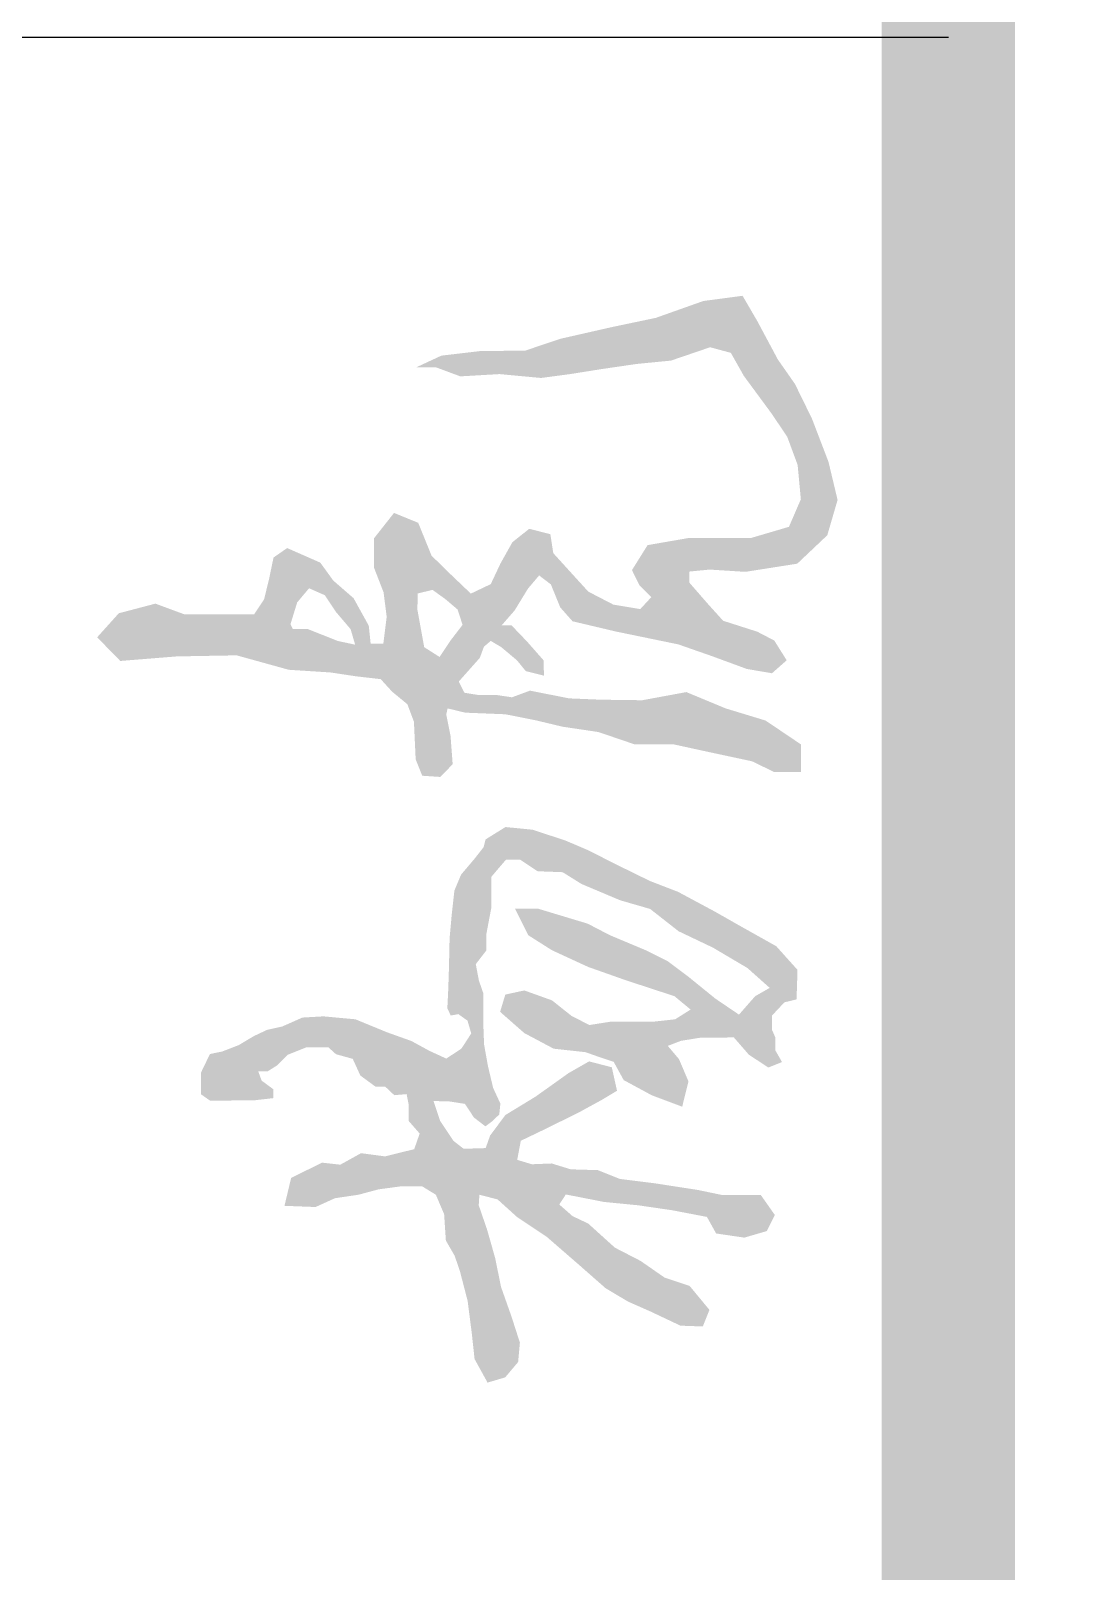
# Model space of a CAD drawing. Header units: millimetres. Extents: x 2630 to 3503, y 1668 to 1965.
# Drawn here: x 2648.08 to 2655.92, y 1727.81 to 1739.34 of the extents above; entities that cross this region are included whole.
import ezdxf

# ---------------------------------------------------------------- set-up
doc = ezdxf.new("R2010")
doc.units = ezdxf.units.MM

# ---------------------------------------------------------------- blocks, each defined once
blk = doc.blocks.new('tk')
h = blk.add_hatch(color=256)
h.paths.add_polyline_path([(21.355, -233.568), (21.242, -233.642), (21.116, -233.584), (20.98, -233.51), (20.798, -233.445), (20.562, -233.348), (20.323, -233.326), (20.165, -233.335), (20.014, -233.402), (19.901, -233.427), (19.803, -233.473), (19.689, -233.541), (19.565, -233.589), (19.473, -233.608), (19.407, -233.745), (19.407, -233.91), (19.473, -233.956), (19.604, -233.956), (19.808, -233.954), (19.947, -233.938), (19.947, -233.871), (19.86, -233.807), (19.835, -233.738), (19.906, -233.737), (19.979, -233.691), (20.057, -233.613), (20.196, -233.557), (20.361, -233.559), (20.416, -233.609), (20.542, -233.644), (20.599, -233.769), (20.711, -233.851), (20.784, -233.851), (20.853, -233.916), (20.945, -233.908), (20.96, -233.984), (20.96, -234.108), (21.043, -234.203), (21.002, -234.32), (20.784, -234.374), (20.604, -234.35), (20.449, -234.436), (20.312, -234.421), (20.081, -234.535), (20.031, -234.744), (20.264, -234.753), (20.409, -234.687), (20.585, -234.661), (20.734, -234.621), (20.896, -234.599), (21.063, -234.599), (21.164, -234.661), (21.226, -234.806), (21.239, -235.004), (21.305, -235.118), (21.345, -235.236), (21.402, -235.456), (21.433, -235.698), (21.454, -235.891), (21.551, -236.067), (21.683, -236.028), (21.78, -235.913), (21.793, -235.768), (21.731, -235.575), (21.652, -235.351), (21.608, -235.135), (21.547, -234.92), (21.485, -234.74), (21.49, -234.661), (21.626, -234.696), (21.771, -234.827), (21.994, -234.976), (22.237, -235.187), (22.435, -235.361), (22.603, -235.461), (22.771, -235.535), (22.995, -235.641), (23.162, -235.647), (23.212, -235.523), (23.063, -235.343), (22.876, -235.281), (22.696, -235.156), (22.504, -235.057), (22.305, -234.877), (22.187, -234.821), (22.088, -234.734), (22.137, -234.659), (22.423, -234.715), (22.678, -234.74), (22.932, -234.777), (23.193, -234.827), (23.262, -234.951), (23.473, -234.982), (23.641, -234.933), (23.701, -234.812), (23.597, -234.664), (23.311, -234.664), (23.124, -234.625), (22.806, -234.576), (22.542, -234.543), (22.377, -234.477), (22.174, -234.471), (22.031, -234.427), (21.883, -234.433), (21.773, -234.4), (21.8, -234.257), (21.938, -234.191), (22.229, -234.048), (22.41, -233.949), (22.52, -233.883), (22.481, -233.707), (22.311, -233.663), (22.157, -233.751), (21.91, -233.927), (21.685, -234.064), (21.57, -234.218), (21.537, -234.312), (21.372, -234.317), (21.295, -234.257), (21.196, -234.108), (21.147, -233.96), (21.261, -233.962), (21.382, -233.981), (21.449, -234.083), (21.535, -234.149), (21.587, -234.11), (21.639, -234.06), (21.647, -233.979), (21.593, -233.862), (21.554, -233.698), (21.525, -233.536), (21.52, -233.403), (21.52, -233.155), (21.486, -233.057), (21.463, -232.935), (21.541, -232.834), (21.541, -232.716), (21.579, -232.514), (21.579, -232.282), (21.69, -232.152), (21.793, -232.152), (21.926, -232.24), (22.113, -232.247), (22.254, -232.335), (22.543, -232.457), (22.768, -232.522), (22.981, -232.689), (23.237, -232.811), (23.496, -232.964), (23.663, -233.113), (23.554, -233.175), (23.433, -233.313), (23.256, -233.193), (23.054, -233.029), (22.899, -232.913), (22.735, -232.831), (22.468, -232.719), (22.3, -232.632), (21.929, -232.52), (21.757, -232.52), (21.856, -232.719), (22.033, -232.831), (22.304, -232.956), (22.584, -233.055), (22.95, -233.175), (23.071, -233.275), (22.955, -233.348), (22.8, -233.365), (22.64, -233.365), (22.477, -233.365), (22.313, -233.391), (22.179, -233.322), (22.033, -233.206), (21.826, -233.132), (21.684, -233.163), (21.645, -233.292), (21.826, -233.451), (22.046, -233.568), (22.284, -233.594), (22.406, -233.637), (22.495, -233.666), (22.57, -233.803), (22.781, -233.917), (23.008, -234.002), (23.055, -233.813), (22.984, -233.646), (22.9, -233.547), (22.999, -233.509), (23.148, -233.485), (23.312, -233.485), (23.394, -233.483), (23.507, -233.613), (23.653, -233.709), (23.755, -233.668), (23.706, -233.582), (23.706, -233.486), (23.679, -233.424), (23.679, -233.321), (23.773, -233.221), (23.864, -233.199), (23.871, -232.978), (23.712, -232.801), (23.441, -232.649), (23.251, -232.541), (22.977, -232.394), (22.767, -232.313), (22.512, -232.188), (22.305, -232.083), (22.134, -232.01), (21.888, -231.929), (21.685, -231.909), (21.536, -232.002), (21.522, -232.059), (21.454, -232.146), (21.353, -232.265), (21.303, -232.384), (21.283, -232.563), (21.267, -232.742), (21.262, -232.969), (21.259, -233.054), (21.258, -233.103), (21.25, -233.266), (21.276, -233.32), (21.332, -233.309), (21.401, -233.358), (21.429, -233.454)])
h.paths.add_polyline_path([(20.851, -229.558), (20.702, -229.747), (20.702, -229.97), (20.773, -230.153), (20.796, -230.336), (20.771, -230.536), (20.676, -230.536), (20.662, -230.402), (20.548, -230.196), (20.396, -230.064), (20.299, -229.93), (20.051, -229.821), (19.949, -229.892), (19.915, -230.056), (19.878, -230.206), (19.804, -230.317), (19.5, -230.318), (19.284, -230.318), (19.065, -230.237), (18.791, -230.309), (18.629, -230.489), (18.802, -230.666), (19.225, -230.632), (19.673, -230.624), (20.063, -230.732), (20.375, -230.752), (20.567, -230.781), (20.751, -230.802), (20.837, -230.896), (20.951, -230.99), (21, -231.121), (21.013, -231.403), (21.062, -231.525), (21.197, -231.534), (21.29, -231.439), (21.274, -231.227), (21.242, -231.066), (21.252, -231.021), (21.384, -231.053), (21.684, -231.065), (21.911, -231.11), (22.112, -231.158), (22.381, -231.198), (22.651, -231.29), (22.943, -231.29), (23.218, -231.35), (23.531, -231.417), (23.698, -231.498), (23.896, -231.498), (23.896, -231.29), (23.632, -231.112), (23.333, -231.021), (23.039, -230.899), (22.709, -230.96), (22.401, -230.956), (22.16, -230.946), (21.869, -230.888), (21.734, -230.938), (21.62, -230.921), (21.483, -230.921), (21.378, -230.904), (21.336, -230.82), (21.388, -230.761), (21.493, -230.643), (21.524, -230.559), (21.575, -230.516), (21.653, -230.562), (21.772, -230.662), (21.837, -230.742), (21.973, -230.776), (21.971, -230.662), (21.847, -230.521), (21.731, -230.4), (21.656, -230.4), (21.753, -230.289), (21.854, -230.124), (21.937, -230.026), (22.025, -230.093), (22.095, -230.265), (22.187, -230.369), (22.513, -230.446), (22.979, -230.542), (23.231, -230.63), (23.492, -230.726), (23.68, -230.758), (23.79, -230.661), (23.697, -230.513), (23.57, -230.447), (23.314, -230.365), (23.196, -230.234), (23.061, -230.079), (23.061, -229.997), (23.213, -229.982), (23.481, -229.999), (23.869, -229.938), (24.094, -229.725), (24.171, -229.461), (24.103, -229.176), (23.979, -228.852), (23.852, -228.593), (23.724, -228.41), (23.571, -228.124), (23.46, -227.933), (23.166, -227.972), (22.811, -228.098), (22.478, -228.168), (22.095, -228.255), (21.834, -228.343), (21.494, -228.347), (21.205, -228.381), (21.016, -228.469), (21.167, -228.469), (21.347, -228.536), (21.641, -228.519), (21.951, -228.548), (22.169, -228.519), (22.408, -228.481), (22.668, -228.443), (22.924, -228.418), (23.217, -228.318), (23.372, -228.36), (23.469, -228.532), (23.676, -228.813), (23.794, -228.988), (23.872, -229.199), (23.896, -229.456), (23.807, -229.662), (23.522, -229.746), (23.055, -229.746), (22.749, -229.799), (22.632, -229.986), (22.689, -230.101), (22.777, -230.188), (22.694, -230.278), (22.492, -230.244), (22.305, -230.147), (22.162, -229.99), (22.043, -229.859), (22.021, -229.717), (21.863, -229.677), (21.737, -229.777), (21.648, -229.936), (21.575, -230.091), (21.426, -230.162), (21.271, -230.014), (21.132, -229.878), (21.032, -229.632)])
h.paths.add_polyline_path([(21.077, -230.563), (21.026, -230.283), (21.028, -230.161), (21.139, -230.134), (21.234, -230.202), (21.327, -230.281), (21.364, -230.396), (21.273, -230.514), (21.192, -230.636)], flags=16)
h.paths.add_polyline_path([(20.56, -230.544), (20.432, -230.517), (20.207, -230.428), (20.094, -230.428), (20.076, -230.391), (20.126, -230.228), (20.215, -230.122), (20.333, -230.174), (20.417, -230.3), (20.526, -230.428)], flags=16)
blk.add_line((25, -226), (10.8, -226))
at = {"const_width": 1, "flags": 128}
blk.add_lwpolyline([(410, -10), (25, -10), (25, -287), (410, -287)], close=True, dxfattribs=at)

msp = doc.modelspace()

# ---------------------------------------------------------------- block references
msp.add_blockref('tk', (2629.951, 1965.291))

doc.saveas('drawing.dxf')
